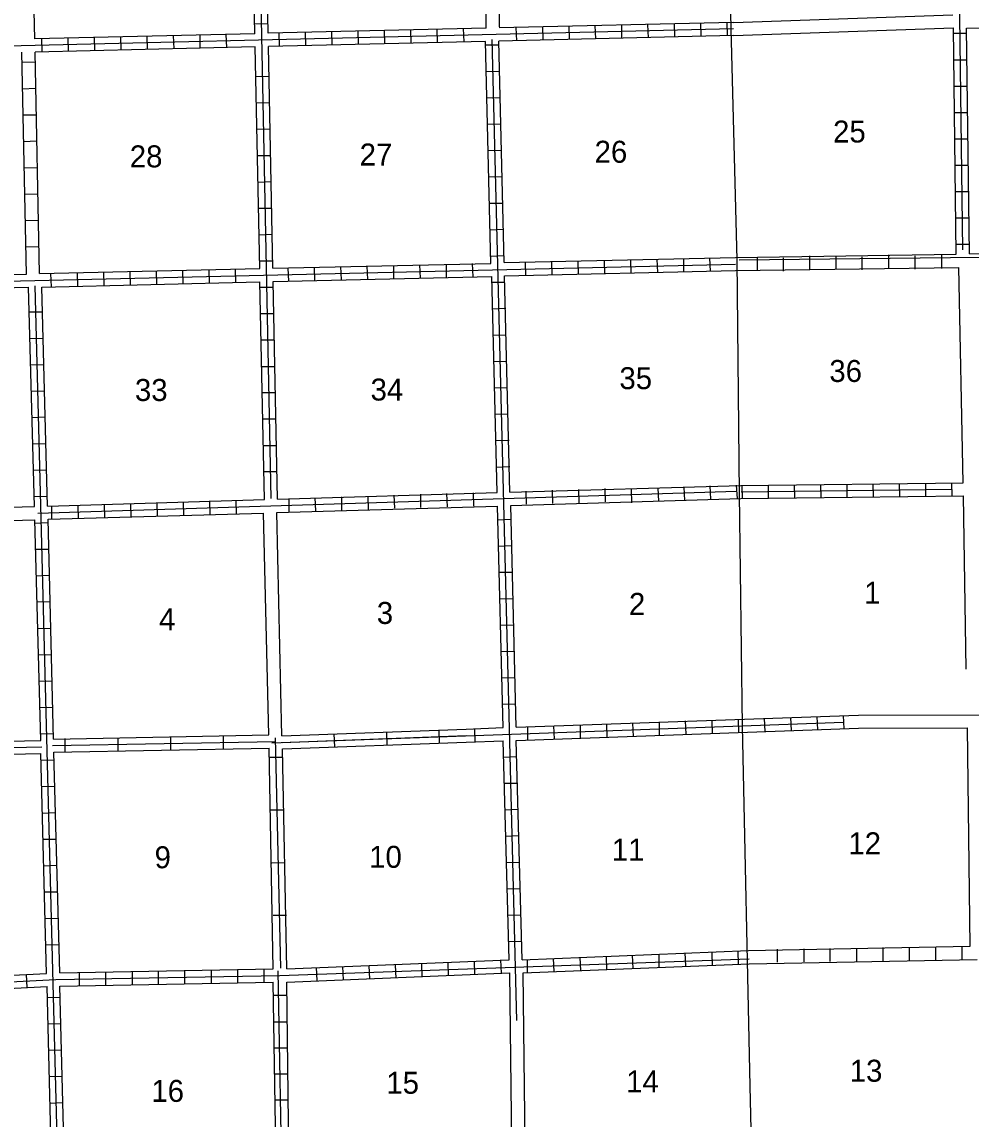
# Model space of a CAD drawing. Extents: x 1881594 to 2243936, y 15775045 to 16151935.
# Drawn here: x 2017894 to 2039499, y 15886058 to 15911026 of the extents above; entities that cross this region are included whole.
import ezdxf

# ---------------------------------------------------------------- set-up
doc = ezdxf.new("R2010")
doc.units = 0
for name, color, linetype in [('L10', 7, 'Continuous'), ('L11', 7, 'Continuous'), ('L14', 7, 'Continuous'), ('L4', 7, 'Continuous'), ('L8', 7, 'Continuous'), ('L9', 7, 'Continuous')]:
    doc.layers.add(name, color=color, linetype=linetype)

msp = doc.modelspace()

# ---------------------------------------------------------------- linework, layer by layer
at = {"layer": 'L10'}
for p, q in [((2036936, 15895252), (2039711, 15895258)), ((2036936, 15894951), (2039415, 15894960))]:
    msp.add_line(p, q, dxfattribs=at)
msp.add_lwpolyline([(2018190, 15910642), (2018063, 15915674)], dxfattribs=at)
at = {"layer": 'L11'}
for p, q in [((2028465, 15910885), (2028380, 15916117)), ((2028765, 15910917), (2028681, 15916117)), ((2039399, 15910883), (2044436, 15910927)), ((2039320, 15900541), (2039220, 15905441)), ((2039389, 15896294), (2039330, 15900240)), ((2016277, 15899945), (2018180, 15899998)), ((2023512, 15894802), (2023396, 15899850)), ((2023813, 15894781), (2023697, 15899865)), ((2016286, 15899645), (2018188, 15899698)), ((2039478, 15889992), (2039415, 15894960)), ((2029066, 15884189), (2029000, 15889385)), ((2029362, 15884189), (2029302, 15889385))]:
    msp.add_line(p, q, dxfattribs=at)
for points in [[(2034088, 15911017), (2039088, 15911191)], [(2034088, 15910716), (2039098, 15910890)]]:
    msp.add_lwpolyline(points, dxfattribs=at)
at = {"layer": 'L4'}
for p, q in [((2034040, 15910874), (2033940, 15916176)), ((2034172, 15905610), (2034040, 15910874)), ((2034230, 15900277), (2034172, 15905610)), ((2034299, 15895002), (2034230, 15900277)), ((2034473, 15886808), (2034299, 15895002)), ((2034521, 15884400), (2034473, 15886808))]:
    msp.add_line(p, q, dxfattribs=at)
at = {"layer": 'L8'}
for p, q in [((2033354, 15910700), (2033348, 15911001)), ((2033956, 15910716), (2033945, 15911017)), ((2022556, 15910441), (2022546, 15910742)), ((2023496, 15910985), (2023195, 15910975)), ((2023755, 15910473), (2023750, 15910774)), ((2024357, 15910484), (2024346, 15910785)), ((2024953, 15910499), (2024948, 15910800)), ((2025555, 15910515), (2025545, 15910816)), ((2026157, 15910526), (2026147, 15910827)), ((2026754, 15910542), (2026749, 15910843)), ((2027356, 15910558), (2027345, 15910858)), ((2027958, 15910573), (2027947, 15910874)), ((2029156, 15910600), (2029146, 15910901)), ((2029758, 15910616), (2029748, 15910917)), ((2030355, 15910626), (2030349, 15910927)), ((2030957, 15910642), (2030946, 15910943)), ((2031553, 15910658), (2031548, 15910959)), ((2032155, 15910668), (2032145, 15910969)), ((2032757, 15910684), (2032746, 15910985)), ((2039098, 15910769), (2039399, 15910769)), ((2018354, 15910341), (2018348, 15910642)), ((2018956, 15910357), (2018945, 15910658)), ((2019557, 15910373), (2019547, 15910674)), ((2020154, 15910383), (2020149, 15910684)), ((2020756, 15910399), (2020745, 15910700)), ((2021358, 15910415), (2021347, 15910716)), ((2021954, 15910426), (2021949, 15910726)), ((2028750, 15910499), (2028449, 15910494)), ((2017900, 15910109), (2018195, 15910119)), ((2039103, 15910167), (2039404, 15910167)), ((2023523, 15909781), (2023222, 15909776)), ((2028765, 15909898), (2028465, 15909892)), ((2017905, 15909507), (2018206, 15909517)), ((2039114, 15909565), (2039415, 15909565)), ((2028781, 15909301), (2028480, 15909290)), ((2023533, 15909185), (2023232, 15909174)), ((2017921, 15908910), (2018222, 15908915)), ((2039119, 15908968), (2039420, 15908968)), ((2023549, 15908583), (2023248, 15908578)), ((2028797, 15908699), (2028496, 15908694)), ((2017931, 15908308), (2018232, 15908319)), ((2039130, 15908366), (2039431, 15908366)), ((2028813, 15908102), (2028512, 15908092)), ((2023554, 15907981), (2023253, 15907976)), ((2039140, 15907764), (2039436, 15907764)), ((2017947, 15907706), (2018248, 15907717)), ((2028829, 15907500), (2028528, 15907490)), ((2023570, 15907384), (2023274, 15907374)), ((2017963, 15907110), (2018264, 15907115)), ((2039146, 15907168), (2039447, 15907168)), ((2023581, 15906782), (2023280, 15906777)), ((2028839, 15906898), (2028538, 15906893)), ((2017973, 15906508), (2018274, 15906518)), ((2039156, 15906566), (2039457, 15906566)), ((2028855, 15906302), (2028554, 15906291)), ((2023597, 15906186), (2023296, 15906175)), ((2017989, 15905906), (2018290, 15905916)), ((2039162, 15905969), (2039462, 15905969)), ((2023607, 15905584), (2023306, 15905584)), ((2026965, 15905198), (2026954, 15905499)), ((2027562, 15905214), (2027556, 15905515)), ((2028164, 15905225), (2028153, 15905526)), ((2028871, 15905700), (2028570, 15905689)), ((2029362, 15905256), (2029357, 15905557)), ((2029964, 15905267), (2029953, 15905568)), ((2030566, 15905283), (2030555, 15905584)), ((2031163, 15905299), (2031157, 15905600)), ((2031764, 15905309), (2031754, 15905610)), ((2032366, 15905325), (2032356, 15905626)), ((2032963, 15905341), (2032958, 15905642)), ((2033565, 15905351), (2033554, 15905652)), ((2034631, 15905673), (2034631, 15905373)), ((2035223, 15905658), (2035223, 15905357)), ((2035819, 15905700), (2035819, 15905399)), ((2036421, 15905689), (2036421, 15905394)), ((2037013, 15905684), (2037013, 15905383)), ((2037620, 15905726), (2037620, 15905425)), ((2038222, 15905700), (2038222, 15905399)), ((2038829, 15905716), (2038829, 15905415)), ((2018565, 15904998), (2018554, 15905299)), ((2019167, 15905019), (2019156, 15905314)), ((2019763, 15905035), (2019758, 15905336)), ((2020365, 15905040), (2020355, 15905341)), ((2020962, 15905061), (2020957, 15905357)), ((2021564, 15905077), (2021553, 15905373)), ((2022166, 15905082), (2022155, 15905383)), ((2022762, 15905098), (2022757, 15905399)), ((2023966, 15905124), (2023956, 15905425)), ((2024563, 15905140), (2024557, 15905441)), ((2025165, 15905156), (2025154, 15905457)), ((2025767, 15905167), (2025756, 15905468)), ((2026363, 15905182), (2026358, 15905483)), ((2028887, 15905098), (2028591, 15905093)), ((2023612, 15904982), (2023311, 15904982)), ((2028908, 15904501), (2028607, 15904491)), ((2018063, 15904427), (2018364, 15904427)), ((2023628, 15904385), (2023333, 15904385)), ((2018079, 15903825), (2018380, 15903831)), ((2023639, 15903783), (2023338, 15903783)), ((2028913, 15903899), (2028623, 15903894)), ((2028929, 15903297), (2028628, 15903292)), ((2018095, 15903224), (2018396, 15903234)), ((2023655, 15903181), (2023354, 15903181)), ((2018105, 15902627), (2018406, 15902632)), ((2023665, 15902585), (2023364, 15902585)), ((2028945, 15902701), (2028649, 15902690)), ((2018121, 15902025), (2018422, 15902036)), ((2028966, 15902099), (2028665, 15902094)), ((2023681, 15901983), (2023380, 15901983)), ((2028982, 15901502), (2028681, 15901492)), ((2018137, 15901423), (2018438, 15901434)), ((2023692, 15901381), (2023391, 15901381)), ((2018158, 15900826), (2018454, 15900832)), ((2023707, 15900784), (2023406, 15900784)), ((2028998, 15900900), (2028697, 15900890)), ((2034262, 15900473), (2039320, 15900541)), ((2036681, 15900206), (2036677, 15900505)), ((2037278, 15900214), (2037274, 15900513)), ((2037875, 15900222), (2037870, 15900521)), ((2038471, 15900231), (2038467, 15900529)), ((2039068, 15900239), (2039064, 15900537)), ((2026363, 15900256), (2026374, 15899960)), ((2026965, 15900277), (2026970, 15899976)), ((2027562, 15900293), (2027572, 15899992)), ((2028164, 15900309), (2028174, 15900008)), ((2029362, 15900351), (2029373, 15900050)), ((2029964, 15900367), (2029975, 15900066)), ((2030566, 15900383), (2030571, 15900082)), ((2031163, 15900409), (2031173, 15900108)), ((2031764, 15900383), (2031770, 15900082)), ((2032372, 15900415), (2032382, 15900119)), ((2032963, 15900436), (2032974, 15900135)), ((2033554, 15900467), (2033570, 15900166)), ((2034156, 15900483), (2034172, 15900182)), ((2039066, 15900388), (2034264, 15900323)), ((2034295, 15900174), (2034291, 15900472)), ((2034892, 15900182), (2034888, 15900480)), ((2035488, 15900190), (2035484, 15900488)), ((2036085, 15900198), (2036081, 15900496)), ((2018174, 15900224), (2018475, 15900235)), ((2018565, 15900008), (2018570, 15899707)), ((2019167, 15900024), (2019172, 15899723)), ((2019763, 15900050), (2019774, 15899749)), ((2020365, 15900066), (2020371, 15899765)), ((2020962, 15900082), (2020972, 15899781)), ((2021564, 15900098), (2021574, 15899807)), ((2022166, 15900124), (2022171, 15899823)), ((2022762, 15900140), (2022773, 15899839)), ((2023966, 15900182), (2023971, 15899881)), ((2024563, 15900198), (2024573, 15899902)), ((2025165, 15900219), (2025170, 15899918)), ((2025767, 15900235), (2025772, 15899934)), ((2034262, 15900177), (2039330, 15900240)), ((2018190, 15899623), (2018491, 15899633)), ((2029024, 15899702), (2028723, 15899691)), ((2018206, 15899026), (2018507, 15899031)), ((2029040, 15899100), (2028739, 15899089)), ((2018216, 15898424), (2018512, 15898435)), ((2029056, 15898498), (2028755, 15898493)), ((2018232, 15897827), (2018533, 15897833)), ((2029072, 15897901), (2028771, 15897891)), ((2029088, 15897299), (2028787, 15897294)), ((2018248, 15897225), (2018549, 15897231)), ((2018264, 15896623), (2018565, 15896634)), ((2029098, 15896697), (2028797, 15896692)), ((2018280, 15896027), (2018581, 15896032)), ((2029114, 15896101), (2028813, 15896090)), ((2018296, 15895425), (2018597, 15895435)), ((2029130, 15895499), (2028829, 15895494)), ((2029996, 15895008), (2030006, 15894707)), ((2030598, 15895024), (2030603, 15894723)), ((2031200, 15895050), (2031205, 15894749)), ((2031796, 15895066), (2031807, 15894765)), ((2032398, 15895092), (2032403, 15894791)), ((2032995, 15895119), (2033005, 15894818)), ((2033597, 15895134), (2033607, 15894834)), ((2034198, 15895161), (2034204, 15894860)), ((2034790, 15895177), (2034806, 15894876)), ((2035386, 15895198), (2035408, 15894902)), ((2035988, 15895219), (2036004, 15894918)), ((2036590, 15895240), (2036606, 15894939)), ((2018317, 15894823), (2018612, 15894834)), ((2028195, 15894939), (2028206, 15894643)), ((2029399, 15894981), (2029404, 15894686)), ((2029161, 15894300), (2028866, 15894290)), ((2018322, 15894226), (2018623, 15894232)), ((2018338, 15893624), (2018639, 15893635)), ((2029183, 15893698), (2028882, 15893693)), ((2018354, 15893022), (2018655, 15893033)), ((2029188, 15893102), (2028887, 15893091)), ((2018375, 15892426), (2018670, 15892431)), ((2029204, 15892500), (2028908, 15892489)), ((2018391, 15891824), (2018692, 15891834)), ((2029220, 15891898), (2028924, 15891893)), ((2029241, 15891301), (2028940, 15891291)), ((2018406, 15891227), (2018707, 15891233)), ((2018422, 15890625), (2018723, 15890631)), ((2029257, 15890699), (2028956, 15890694)), ((2018433, 15890023), (2018729, 15890034)), ((2029272, 15890097), (2028971, 15890092)), ((2031807, 15889485), (2031796, 15889786)), ((2032403, 15889501), (2032398, 15889802)), ((2033005, 15889543), (2032995, 15889844)), ((2033612, 15889543), (2033607, 15889844)), ((2034204, 15889585), (2034198, 15889881)), ((2035096, 15889627), (2035096, 15889923)), ((2035698, 15889633), (2035698, 15889934)), ((2036295, 15889643), (2036295, 15889939)), ((2036896, 15889649), (2036896, 15889949)), ((2037498, 15889659), (2037498, 15889960)), ((2038095, 15889664), (2038095, 15889965)), ((2038697, 15889675), (2038697, 15889976)), ((2039299, 15889685), (2039299, 15889981)), ((2025212, 15889226), (2025196, 15889527)), ((2025814, 15889247), (2025798, 15889548)), ((2026416, 15889268), (2026395, 15889564)), ((2027007, 15889289), (2026997, 15889590)), ((2027604, 15889327), (2027598, 15889628)), ((2028205, 15889352), (2028195, 15889653)), ((2028807, 15889377), (2028796, 15889678)), ((2029404, 15889389), (2029399, 15889690)), ((2030006, 15889413), (2029995, 15889714)), ((2030614, 15889438), (2030603, 15889738)), ((2031205, 15889461), (2031199, 15889762)), ((2018016, 15889052), (2018000, 15889348)), ((2019204, 15889094), (2019204, 15889390)), ((2019806, 15889099), (2019806, 15889400)), ((2020408, 15889115), (2020408, 15889416)), ((2021004, 15889126), (2021004, 15889427)), ((2021606, 15889131), (2021606, 15889432)), ((2022208, 15889152), (2022208, 15889448)), ((2022805, 15889157), (2022805, 15889458)), ((2023406, 15889168), (2023406, 15889469)), ((2024616, 15889210), (2024600, 15889506)), ((2018465, 15888825), (2018765, 15888835)), ((2023913, 15888872), (2023612, 15888872)), ((2023924, 15888265), (2023623, 15888265)), ((2018480, 15888223), (2018781, 15888233)), ((2018496, 15887626), (2018797, 15887632)), ((2023945, 15887674), (2023649, 15887674)), ((2018512, 15887024), (2018813, 15887035)), ((2023940, 15887077), (2023639, 15887077)), ((2018533, 15886422), (2018829, 15886433)), ((2023945, 15886486), (2023649, 15886486))]:
    msp.add_line(p, q, dxfattribs=at)
for points in [[(2039315, 15905842), (2038971, 15932369)], [(2023195, 15910758), (2023105, 15915600)], [(2023565, 15900182), (2023253, 15915600)], [(2023496, 15910769), (2023406, 15915600)], [(2034088, 15911017), (2028755, 15910890)], [(2034088, 15910869), (2010555, 15910309)], [(2023195, 15910758), (2018190, 15910642)], [(2028465, 15910885), (2023496, 15910769)], [(2039162, 15905742), (2039098, 15910890)], [(2039462, 15905747), (2039399, 15910883)], [(2028449, 15910584), (2023507, 15910468)], [(2028570, 15905531), (2028449, 15910584)], [(2029161, 15888302), (2028597, 15910626)], [(2034088, 15910716), (2028750, 15910589)], [(2028871, 15905552), (2028750, 15910589)], [(2018000, 15905283), (2017889, 15910336)], [(2023206, 15910457), (2018195, 15910341)], [(2018296, 15905299), (2018195, 15910341)], [(2023306, 15905415), (2023206, 15910457)], [(2023607, 15905425), (2023507, 15910468)], [(2034220, 15905615), (2065819, 15905959)], [(2039462, 15905747), (2044536, 15905827)], [(2007762, 15904903), (2034140, 15905515)], [(2023607, 15905425), (2028570, 15905531)], [(2028871, 15905552), (2034140, 15905668)], [(2034140, 15905668), (2039162, 15905742)], [(2015154, 15905225), (2018000, 15905283)], [(2018296, 15905299), (2023306, 15905415)], [(2028882, 15905251), (2034140, 15905367)], [(2029003, 15900325), (2028882, 15905251)], [(2034140, 15905367), (2039220, 15905441)], [(2018882, 15878560), (2018195, 15905024)], [(2018348, 15904992), (2023311, 15905109)], [(2023412, 15900156), (2023311, 15905109)], [(2023612, 15905119), (2028591, 15905235)], [(2023713, 15900166), (2023612, 15905119)], [(2028713, 15900314), (2028591, 15905235)], [(2015175, 15904924), (2018047, 15904992)], [(2018180, 15899998), (2018047, 15904992)], [(2018475, 15900008), (2018348, 15904992)], [(2018253, 15899850), (2034162, 15900351)], [(2023713, 15900166), (2028713, 15900314)], [(2029003, 15900325), (2034257, 15900473)], [(2018475, 15900008), (2023412, 15900156)], [(2023697, 15899865), (2028723, 15900008)], [(2028845, 15894966), (2028723, 15900008)], [(2029024, 15900019), (2034262, 15900177)], [(2029146, 15894976), (2029024, 15900019)], [(2018491, 15899707), (2023396, 15899850)], [(2018322, 15894675), (2018188, 15899698)], [(2018612, 15894707), (2018491, 15899707)], [(2023581, 15894622), (2036596, 15895092)], [(2029146, 15894976), (2036936, 15895252)], [(2028005, 15894935), (2028845, 15894966)], [(2029146, 15894675), (2036936, 15894951)], [(2008137, 15894311), (2018348, 15894527)], [(2012683, 15894559), (2018322, 15894675)], [(2028005, 15894635), (2028845, 15894665)], [(2028982, 15889685), (2028845, 15894665)], [(2029283, 15889685), (2029146, 15894675)], [(2012683, 15894258), (2018322, 15894374)], [(2018454, 15889369), (2018322, 15894374)], [(2018755, 15889385), (2018623, 15894406)], [(2029283, 15889685), (2034431, 15889891)], [(2034431, 15889891), (2039478, 15889992)], [(2008417, 15888983), (2013179, 15888957), (2018665, 15889231), (2023765, 15889326), (2034447, 15889701)], [(2023924, 15889474), (2028982, 15889685)], [(2029302, 15889385), (2034447, 15889590)], [(2034447, 15889590), (2039640, 15889688)], [(2013549, 15889126), (2018454, 15889369)], [(2018755, 15889385), (2023612, 15889474)], [(2023824, 15884073), (2023729, 15889432)], [(2023924, 15889173), (2029000, 15889385)], [(2013570, 15888825), (2018465, 15889073)], [(2018597, 15883825), (2018465, 15889073)], [(2018755, 15889084), (2023612, 15889173)], [(2018897, 15883798), (2018755, 15889084)], [(2023697, 15884041), (2023612, 15889173)], [(2023987, 15884057), (2023924, 15889173)]]:
    msp.add_lwpolyline(points, dxfattribs=at)
at = {"layer": 'L9'}
for p, q in [((2018612, 15894707), (2023512, 15894802)), ((2021273, 15894760), (2021273, 15894459)), ((2022472, 15894775), (2022472, 15894474)), ((2023819, 15894631), (2028010, 15894785)), ((2025016, 15894526), (2025005, 15894824)), ((2026209, 15894569), (2026198, 15894867)), ((2027401, 15894613), (2027390, 15894911)), ((2018591, 15894559), (2023670, 15894649)), ((2018871, 15894717), (2018871, 15894416)), ((2020075, 15894733), (2020075, 15894432)), ((2023787, 15889490), (2023665, 15894733)), ((2018623, 15894406), (2023523, 15894501)), ((2023612, 15889474), (2023523, 15894501)), ((2023824, 15894290), (2023523, 15894284)), ((2023924, 15889474), (2023824, 15894485)), ((2023855, 15893091), (2023554, 15893086)), ((2023882, 15891893), (2023581, 15891882)), ((2023913, 15890694), (2023612, 15890694))]:
    msp.add_line(p, q, dxfattribs=at)
for points in [[(2023813, 15894781), (2028005, 15894935)], [(2023824, 15894485), (2028005, 15894635)]]:
    msp.add_lwpolyline(points, dxfattribs=at)

# ---------------------------------------------------------------- texts
at = {"layer": 'L14'}
for s, p in [('25', (2036358, 15908282)), ('27', (2025582, 15907759)), ('26', (2030930, 15907822)), ('28', (2020349, 15907717)), ('36', (2036273, 15902833)), ('35', (2031495, 15902669)), ('33', (2020466, 15902400)), ('34', (2025830, 15902410)), ('1', (2037065, 15897785)), ('2', (2031712, 15897532)), ('3', (2025972, 15897326)), ('4', (2021015, 15897183)), ('12', (2036706, 15892083)), ('9', (2020914, 15891766)), ('10', (2025798, 15891776)), ('11', (2031321, 15891940)), ('13', (2036738, 15886908)), ('15', (2026189, 15886634)), ('14', (2031648, 15886665)), ('16', (2020840, 15886449))]:
    msp.add_text(s, height=500, rotation=360, dxfattribs=at).set_placement(p)

doc.saveas('drawing.dxf')
